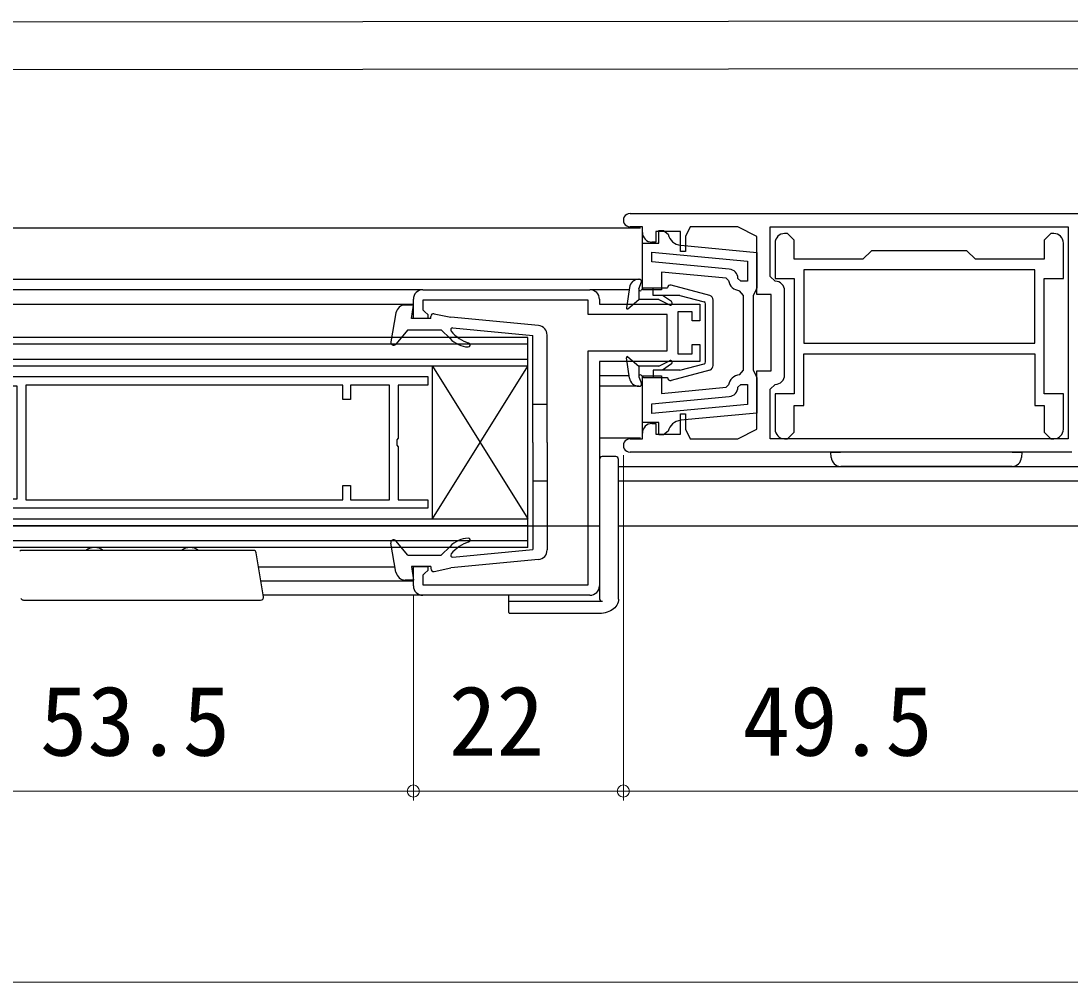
# Model space of a CAD drawing. Units: millimetres, scale not verified. Extents: x -525 to 525, y -783 to 779.
# Drawn here: x 254.9 to 364.8, y 47.6 to 148.3 of the extents above; entities that cross this region are included whole.
import ezdxf
from ezdxf.enums import TextEntityAlignment as Align

# ---------------------------------------------------------------- set-up
doc = ezdxf.new("R2010")
doc.units = ezdxf.units.MM
doc.header["$LTSCALE"] = 4
for name, color, linetype in [('0-2_YKK_11', 7, 'Continuous'), ('0-4_YKK_12', 2, 'Continuous'), ('0-5_YKK_13', 4, 'Continuous'), ('0-9_YSS_K', 3, 'Continuous')]:
    doc.layers.add(name, color=color, linetype=linetype)
doc.layers.add('0-7_YKK_D', color=6, linetype='Continuous', lineweight=18)
doc.styles.add('ＭＳ ゴシック', font='')
doc.styles.get('ＭＳ ゴシック').set_extended_font_data('MS Gothic')

msp = doc.modelspace()

# ---------------------------------------------------------------- linework, layer by layer
at = {"layer": '0-2_YKK_11'}
for p, q in [((296.996, 120.143), (314.496, 120.143)), ((334.898, 111.235), (334.898, 120.035)), ((364.998, 103.135), (318.698, 103.135)), ((314.496, 88.143), (296.996, 88.143))]:
    msp.add_line(p, q, dxfattribs=at)
for points in [[(318.698, 128.135), (375.998, 128.135), (376.998, 127.135), (376.998, 124.035), (375.198, 122.235), (374.598, 122.235), (374.598, 123.335), (365.998, 123.335), (365.998, 109.535), (367.998, 108.535), (374.598, 108.535), (374.598, 109.635), (375.198, 109.635), (375.998, 108.835), (375.998, 108.135)], [(319.998, 126.135), (319.998, 126.735), (318.698, 126.735)], [(320.998, 106.135), (321.398, 106.135), (321.398, 105.035), (323.998, 105.035), (323.998, 107.135), (324.498, 107.135), (324.498, 105.535), (324.998, 104.535), (329.998, 104.535), (331.998, 105.535), (331.998, 111.635), (333.498, 111.635), (333.498, 119.635), (331.998, 119.635), (331.998, 125.735), (329.998, 126.735), (324.998, 126.735), (324.498, 125.735), (324.498, 124.135), (323.998, 124.135), (323.998, 126.235), (321.398, 126.235), (321.398, 125.135), (320.998, 125.135)], [(333.398, 126.735), (364.598, 126.735), (364.598, 104.535), (333.398, 104.535), (333.398, 109.735), (333.898, 110.235)], [(333.898, 121.035), (333.398, 121.535), (333.398, 126.735)], [(329.021, 121.096), (328.755, 121.339), (321.999, 121.978), (321.999, 120.135), (319.999, 120.135), (319.999, 125.035), (321.699, 125.035), (321.699, 126.335), (322.199, 126.335), (322.686, 125.95)], [(363.098, 126.035), (362.798, 126.035), (362.098, 125.335), (362.098, 123.335), (354.898, 123.335), (353.998, 124.235), (343.998, 124.235), (343.098, 123.335), (335.898, 123.335), (335.898, 125.335), (335.198, 126.035), (334.898, 126.035)], [(324.004, 124.802), (331.999, 124.046), (331.999, 120.335), (331.799, 119.935), (331.599, 119.535), (331.599, 115.635), (331.599, 111.735), (331.799, 111.335), (331.999, 110.935), (331.999, 107.223), (324.004, 106.468)], [(333.898, 125.035), (333.898, 121.335), (335.898, 121.335), (335.898, 109.235), (333.898, 109.235), (333.898, 105.535)], [(364.098, 105.535), (364.098, 109.235), (362.098, 109.235), (362.098, 121.335), (364.098, 121.335), (364.098, 125.035)], [(320.999, 124.081), (330.999, 123.136), (330.999, 121.035), (330.299, 121.035), (329.999, 121.331)], [(329.093, 122.312), (320.999, 123.077), (320.999, 124.081)], [(330.155, 111.227), (330.599, 111.724), (330.599, 115.635), (330.599, 119.546), (330.155, 120.043)], [(314.296, 89.243), (314.296, 113.743), (322.596, 113.743), (322.596, 117.543), (314.296, 117.543), (314.296, 119.043), (296.996, 119.043), (296.996, 118.043), (297.196, 117.843), (297.496, 117.543), (297.496, 117.143), (295.996, 117.143), (295.996, 119.143)], [(315.496, 119.143), (315.496, 118.643), (325.996, 118.643), (325.996, 116.893), (325.196, 116.893), (325.196, 117.843), (323.696, 117.843), (323.696, 113.443), (325.196, 113.443), (325.196, 114.393), (325.996, 114.393), (325.996, 112.643), (315.496, 112.643), (315.496, 89.143)], [(334.898, 104.535), (335.198, 104.535), (335.898, 105.235), (335.898, 108.035), (336.898, 108.035), (336.898, 113.435)], [(336.898, 113.435), (361.098, 113.435), (361.098, 108.035), (362.098, 108.035), (362.098, 105.235), (362.798, 104.535), (363.098, 104.535)], [(322.686, 105.32), (322.199, 104.935), (321.699, 104.935), (321.699, 106.235), (319.999, 106.235), (319.999, 111.135), (321.999, 111.135), (321.999, 109.292), (328.755, 109.93), (329.021, 110.174)], [(329.999, 109.939), (330.299, 110.235), (330.999, 110.235), (330.999, 108.133)], [(330.999, 108.133), (320.999, 107.188), (320.999, 108.193), (329.093, 108.958)], [(318.698, 104.535), (319.998, 104.535), (319.998, 105.135)], [(295.996, 89.143), (295.996, 91.143), (297.496, 91.143), (297.496, 90.743), (297.196, 90.443), (296.996, 90.243), (296.996, 89.243), (314.296, 89.243)]]:
    msp.add_lwpolyline(points, dxfattribs=at)
for points in [[(361.098, 122.235), (336.898, 122.235), (336.898, 114.535), (361.098, 114.535)], [(242.496, 111.051), (297.496, 111.051), (297.496, 110.151), (294.396, 110.151), (294.396, 104.609), (294.276, 104.426), (294.276, 103.876), (294.396, 103.692), (294.396, 98.151), (297.496, 98.151), (297.496, 97.251), (242.496, 97.251), (242.496, 98.251), (254.496, 98.251), (254.496, 110.051), (242.496, 110.051)], [(255.396, 98.151), (288.596, 98.151), (288.596, 99.651), (289.396, 99.651), (289.396, 98.151), (293.496, 98.151), (293.496, 110.151), (289.396, 110.151), (289.396, 108.651), (288.596, 108.651), (288.596, 110.151), (255.396, 110.151)]]:
    msp.add_lwpolyline(points, close=True, dxfattribs=at)
for centre, radius, start, end in [((318.698, 127.435), 0.7, 89.99999, 270.00001), ((320.998, 126.135), 1, 180.00001, 269.99999), ((324.145, 126.295), 1.5, 193.30215, 264.6032), ((334.898, 125.035), 1, 90.00001, 179.99999), ((363.098, 125.035), 1, 0.00001, 89.99999), ((328.999, 121.316), 1, 0.81275, 84.60319), ((330.299, 121.335), 1.3, 190.58855, 263.62062), ((333.898, 120.035), 1, 0.00001, 89.99999), ((296.996, 119.143), 1, 90.00001, 179.99999), ((314.496, 119.143), 1, 0.00001, 89.99999), ((330.299, 109.935), 1.3, 96.37938, 169.41145), ((333.898, 111.235), 1, 270.00001, 359.99999), ((328.999, 109.953), 1, 275.39681, 359.18725), ((320.998, 105.135), 1, 90.00001, 179.99999), ((324.145, 104.975), 1.5, 95.3968, 166.69785), ((334.898, 105.535), 1, 180.00001, 269.99999), ((363.098, 105.535), 1, 270.00001, 359.99999), ((318.698, 103.835), 0.7, 89.99999, 270.00001), ((296.996, 89.143), 1, 180.00001, 269.99999), ((314.496, 89.143), 1, 270.00001, 359.99999)]:
    msp.add_arc(centre, radius, start, end, dxfattribs=at)
at = {"layer": '0-4_YKK_12'}
for p, q in [((377.998, 148.291), (190.498, 148.111)), ((377.998, 143.306), (190.498, 143.128)), ((179.198, 126.635), (319.798, 126.635)), ((319.998, 124.635), (319.998, 126.235)), ((179.296, 121.235), (319.617, 121.235)), ((296.869, 120.135), (201.997, 120.135)), ((318.592, 120.135), (314.623, 120.135)), ((202.997, 118.635), (295.996, 118.635)), ((307.997, 115.133), (190.997, 115.133)), ((307.997, 114.433), (190.997, 114.433)), ((307.997, 93.141), (307.997, 115.141)), ((307.997, 112.833), (190.997, 112.833)), ((307.997, 112.133), (190.997, 112.133)), ((297.997, 96.141), (307.997, 112.141)), ((297.997, 112.141), (307.997, 96.141)), ((297.997, 96.141), (297.997, 112.141)), ((318.591, 111.135), (315.496, 111.135)), ((319.616, 110.037), (315.496, 110.037)), ((319.998, 105.148), (319.999, 106.635)), ((315.496, 104.635), (319.798, 104.635)), ((317.496, 101.634), (377.998, 101.634)), ((317.496, 100.134), (368.074, 100.134)), ((307.997, 96.133), (190.997, 96.133)), ((307.997, 95.433), (190.997, 95.433)), ((307.997, 93.833), (190.997, 93.833)), ((307.997, 93.133), (190.997, 93.133)), ((279.78, 91.135), (294.064, 91.135)), ((295.996, 89.635), (280.007, 89.635)), ((297.104, 88.143), (280.265, 88.142))]:
    msp.add_line(p, q, dxfattribs=at)
at = {"layer": '0-5_YKK_13'}
for p, q in [((319.617, 121.235), (319.717, 121.235)), ((319.627, 120.239), (319.904, 120.964)), ((318.627, 120.379), (318.318, 118.25)), ((319.617, 120.185), (319.617, 119.135)), ((319.876, 120.082), (320.117, 120.335)), ((320.117, 120.335), (322.617, 120.335)), ((321.117, 119.535), (321.117, 120.335)), ((327.047, 119.535), (322.995, 120.625)), ((318.482, 118.159), (319.617, 119.135)), ((321.717, 119.135), (319.617, 119.135)), ((323.917, 119.535), (321.117, 119.535)), ((321.717, 119.135), (322.824, 118.558)), ((323.031, 118.9), (322.117, 119.535)), ((323.917, 119.535), (326.467, 118.874)), ((327.417, 112.218), (327.417, 119.052)), ((294.167, 117.72), (293.621, 114.695)), ((294.167, 117.72), (293.621, 114.695)), ((294.167, 117.72), (293.621, 114.695)), ((294.167, 117.72), (293.621, 114.695)), ((296.016, 118.542), (295.151, 118.542)), ((296.016, 118.542), (295.151, 118.542)), ((296.016, 118.542), (295.151, 118.542)), ((296.016, 118.542), (295.151, 118.542)), ((298.178, 117.635), (299.916, 117.267)), ((298.178, 117.635), (299.916, 117.267)), ((298.178, 117.635), (299.916, 117.267)), ((298.178, 117.635), (299.916, 117.267)), ((326.617, 112.59), (326.617, 118.681)), ((297.816, 117.142), (297.816, 117.342)), ((297.816, 117.142), (297.816, 117.342)), ((297.816, 117.142), (297.816, 117.342)), ((297.816, 117.142), (297.816, 117.342)), ((309.111, 116.39), (299.916, 117.267)), ((309.111, 116.39), (299.916, 117.267)), ((309.111, 116.39), (299.916, 117.267)), ((309.111, 116.39), (299.916, 117.267)), ((295.416, 115.942), (294.144, 114.447)), ((295.416, 115.942), (294.144, 114.447)), ((295.416, 115.942), (294.144, 114.447)), ((295.416, 115.942), (294.144, 114.447)), ((295.416, 115.942), (298.916, 115.942)), ((295.416, 115.942), (298.916, 115.942)), ((295.416, 115.942), (298.916, 115.942)), ((295.416, 115.942), (298.916, 115.942)), ((299.837, 115.02), (298.916, 115.942)), ((299.837, 115.02), (298.916, 115.942)), ((299.837, 115.02), (298.916, 115.942)), ((299.837, 115.02), (298.916, 115.942)), ((300.135, 116.141), (308.516, 115.342)), ((300.135, 116.141), (308.516, 115.342)), ((300.135, 116.141), (308.516, 115.342)), ((300.135, 116.141), (308.516, 115.342)), ((308.516, 104.142), (308.516, 115.342)), ((308.516, 104.142), (308.516, 115.342)), ((308.516, 104.142), (308.516, 115.342)), ((308.516, 104.142), (308.516, 115.342)), ((310.016, 104.142), (310.016, 115.394)), ((310.016, 104.142), (310.016, 115.394)), ((310.016, 104.142), (310.016, 115.394)), ((310.016, 104.142), (310.016, 115.394)), ((318.627, 110.893), (318.318, 113.023)), ((318.482, 113.113), (319.616, 112.137)), ((319.616, 112.137), (319.616, 111.087)), ((321.716, 112.137), (319.616, 112.137)), ((321.716, 112.137), (322.824, 112.713)), ((323.03, 112.371), (322.116, 111.736)), ((323.916, 111.736), (326.467, 112.397)), ((319.626, 111.033), (319.903, 110.308)), ((319.875, 111.19), (320.116, 110.937)), ((321.116, 111.737), (321.116, 110.937)), ((323.916, 111.736), (321.116, 111.737)), ((327.046, 111.736), (322.994, 110.647)), ((319.616, 110.037), (319.716, 110.037)), ((320.116, 110.937), (322.616, 110.936)), ((310.016, 108.142), (308.516, 108.142)), ((310.016, 108.142), (308.516, 108.142)), ((310.016, 108.142), (308.516, 108.142)), ((310.016, 108.142), (308.516, 108.142)), ((308.516, 104.142), (308.516, 92.942)), ((308.516, 104.142), (308.516, 92.942)), ((308.516, 104.142), (308.516, 92.942)), ((308.516, 104.142), (308.516, 92.942)), ((310.016, 104.142), (310.016, 92.889)), ((310.016, 104.142), (310.016, 92.889)), ((310.016, 104.142), (310.016, 92.889)), ((310.016, 104.142), (310.016, 92.889)), ((315.496, 102.382), (315.497, 102.382)), ((315.496, 102.365), (315.496, 100.988)), ((317.196, 102.665), (315.796, 102.665)), ((317.496, 100.988), (317.496, 102.365)), ((358.749, 103.135), (340.746, 103.135)), ((358.749, 103.135), (359.748, 103.135)), ((359.748, 103.135), (359.719, 102.582)), ((358.72, 101.635), (340.775, 101.635)), ((308.516, 100.142), (310.016, 100.142)), ((308.516, 100.142), (310.016, 100.142)), ((308.516, 100.142), (310.016, 100.142)), ((308.516, 100.142), (310.016, 100.142)), ((315.496, 100.988), (315.496, 100.948)), ((317.496, 100.948), (317.496, 100.988)), ((294.167, 90.564), (293.621, 93.588)), ((294.167, 90.564), (293.621, 93.588)), ((294.167, 90.564), (293.621, 93.588)), ((294.167, 90.564), (293.621, 93.588)), ((295.416, 92.342), (294.144, 93.836)), ((295.416, 92.342), (294.144, 93.836)), ((295.416, 92.342), (294.144, 93.836)), ((295.416, 92.342), (294.144, 93.836)), ((279.248, 92.841), (254.97, 92.841)), ((280.289, 87.989), (279.544, 92.589)), ((295.416, 92.342), (298.916, 92.342)), ((295.416, 92.342), (298.916, 92.342)), ((295.416, 92.342), (298.916, 92.342)), ((295.416, 92.342), (298.916, 92.342)), ((299.837, 93.263), (298.916, 92.342)), ((299.837, 93.263), (298.916, 92.342)), ((299.837, 93.263), (298.916, 92.342)), ((299.837, 93.263), (298.916, 92.342)), ((300.135, 92.143), (308.516, 92.942)), ((300.135, 92.143), (308.516, 92.942)), ((300.135, 92.143), (308.516, 92.942)), ((300.135, 92.143), (308.516, 92.942)), ((309.111, 91.893), (299.916, 91.017)), ((309.111, 91.893), (299.916, 91.017)), ((309.111, 91.893), (299.916, 91.017)), ((309.111, 91.893), (299.916, 91.017)), ((297.816, 91.142), (297.816, 90.942)), ((297.816, 91.142), (297.816, 90.942)), ((297.816, 91.142), (297.816, 90.942)), ((297.816, 91.142), (297.816, 90.942)), ((298.178, 90.648), (299.916, 91.017)), ((298.178, 90.648), (299.916, 91.017)), ((298.178, 90.648), (299.916, 91.017)), ((298.178, 90.648), (299.916, 91.017)), ((296.016, 89.742), (295.151, 89.742)), ((296.016, 89.742), (295.151, 89.742)), ((296.016, 89.742), (295.151, 89.742)), ((296.016, 89.742), (295.151, 89.742)), ((305.996, 86.331), (305.996, 88.143)), ((315.496, 87.94), (315.496, 87.745)), ((317.496, 87.745), (317.496, 87.94)), ((255.146, 87.641), (279.993, 87.641)), ((305.996, 87.533), (315.796, 87.533)), ((315.496, 86.243), (306.084, 86.243))]:
    msp.add_line(p, q, dxfattribs=at)
for points in [[(297.816, 117.142), (295.816, 117.142), (296.016, 118.542)], [(297.816, 117.142), (295.816, 117.142), (296.016, 118.542)], [(297.816, 117.142), (295.816, 117.142), (296.016, 118.542)], [(297.816, 117.142), (295.816, 117.142), (296.016, 118.542)], [(339.777, 102.582), (339.748, 103.135), (340.746, 103.135)], [(315.496, 100.948), (315.496, 97.624), (315.496, 87.94)], [(317.496, 87.94), (317.496, 97.624), (317.496, 100.948)], [(297.816, 91.142), (295.816, 91.142), (296.016, 89.742)], [(297.816, 91.142), (295.816, 91.142), (296.016, 89.742)], [(297.816, 91.142), (295.816, 91.142), (296.016, 89.742)], [(297.816, 91.142), (295.816, 91.142), (296.016, 89.742)], [(317.496, 87.745), (317.485, 87.581), (317.449, 87.419), (317.392, 87.262), (317.313, 87.112), (317.214, 86.971), (317.097, 86.84), (316.964, 86.72), (316.815, 86.612), (316.652, 86.516), (316.478, 86.434), (316.294, 86.366), (316.102, 86.313), (315.904, 86.274), (315.701, 86.251), (315.496, 86.243)]]:
    msp.add_lwpolyline(points, dxfattribs=at)
for centre, radius, start, end in [((319.617, 120.235), 1, 90, 171.73412), ((319.717, 121.035), 0.2, 339.09539, 90), ((319.767, 120.185), 0.15, 159.09539, 316.39718), ((322.917, 120.335), 0.3, 74.94377, 180), ((322.917, 118.736), 0.2, 242.4873, 55.20668), ((326.417, 118.681), 0.2, 0.00051, 75.47049), ((326.917, 119.052), 0.5, 0.00051, 74.94377), ((295.151, 117.542), 1, 90, 169.75533), ((295.151, 117.542), 1, 90, 169.75533), ((295.151, 117.542), 1, 90, 169.75533), ((295.151, 117.542), 1, 90, 169.75533), ((298.116, 117.342), 0.3, 78.02728, 180), ((298.116, 117.342), 0.3, 78.02728, 180), ((298.116, 117.342), 0.3, 78.02728, 180), ((298.116, 117.342), 0.3, 78.02728, 180), ((318.417, 118.235), 0.1, 171.73412, 310.69245), ((300.116, 115.942), 0.2, 85.91092, 219.15988), ((300.116, 115.942), 0.2, 85.91092, 219.15988), ((300.116, 115.942), 0.2, 85.91092, 219.15988), ((300.116, 115.942), 0.2, 85.91092, 219.15988), ((303.062, 118.341), 4, 219.15988, 251.91452), ((303.062, 118.341), 4, 219.15988, 251.91452), ((303.062, 118.341), 4, 219.15988, 251.91452), ((303.062, 118.341), 4, 219.15988, 251.91452), ((309.016, 115.394), 1, 0, 84.55354), ((309.016, 115.394), 1, 0, 84.55354), ((309.016, 115.394), 1, 0, 84.55354), ((309.016, 115.394), 1, 0, 84.55354), ((293.916, 114.642), 0.3, 169.75533, 319.60725), ((293.916, 114.642), 0.3, 169.75533, 319.60725), ((293.916, 114.642), 0.3, 169.75533, 319.60725), ((293.916, 114.642), 0.3, 169.75533, 319.60725), ((301.959, 117.142), 3, 225, 265.90396), ((301.959, 117.142), 3, 225, 265.90396), ((301.959, 117.142), 3, 225, 265.90396), ((301.959, 117.142), 3, 225, 265.90396), ((301.759, 114.349), 0.2, 265.90396, 71.91452), ((301.759, 114.349), 0.2, 265.90396, 71.91452), ((301.759, 114.349), 0.2, 265.90396, 71.91452), ((301.759, 114.349), 0.2, 265.90396, 71.91452), ((318.417, 113.037), 0.1, 49.29726, 188.2556), ((322.916, 112.536), 0.2, 304.78303, 117.50241), ((326.417, 112.59), 0.2, 284.51597, 0.00051), ((326.916, 112.219), 0.5, 285.04595, 359.9892), ((319.766, 111.087), 0.15, 43.59253, 200.89433), ((319.616, 111.037), 1, 188.2556, 269.98971), ((319.716, 110.237), 0.2, 269.98971, 20.89433), ((322.916, 110.936), 0.3, 179.98971, 285.04595), ((315.796, 102.365), 0.3, 90, 180), ((317.196, 102.365), 0.3, 360, 90), ((340.775, 102.635), 1, 183, 270), ((358.72, 102.635), 1, 270, 357), ((293.916, 93.642), 0.3, 40.39275, 190.24467), ((293.916, 93.642), 0.3, 40.39275, 190.24467), ((293.916, 93.642), 0.3, 40.39275, 190.24467), ((293.916, 93.642), 0.3, 40.39275, 190.24467), ((301.959, 91.142), 3, 94.09604, 135), ((301.959, 91.142), 3, 94.09604, 135), ((301.959, 91.142), 3, 94.09604, 135), ((301.959, 91.142), 3, 94.09604, 135), ((303.062, 89.942), 4, 108.08548, 140.84012), ((303.062, 89.942), 4, 108.08548, 140.84012), ((303.062, 89.942), 4, 108.08548, 140.84012), ((303.062, 89.942), 4, 108.08548, 140.84012), ((301.759, 93.935), 0.2, 288.08548, 94.09604), ((301.759, 93.935), 0.2, 288.08548, 94.09604), ((301.759, 93.935), 0.2, 288.08548, 94.09604), ((301.759, 93.935), 0.2, 288.08548, 94.09604), ((254.97, 92.541), 0.3, 90, 135), ((262.596, 91.641), 1.5, 53.1301, 126.8699), ((272.596, 91.641), 1.5, 53.1301, 126.8699), ((279.248, 92.541), 0.3, 9.2, 90), ((300.116, 92.342), 0.2, 140.84012, 274.08908), ((300.116, 92.342), 0.2, 140.84012, 274.08908), ((300.116, 92.342), 0.2, 140.84012, 274.08908), ((300.116, 92.342), 0.2, 140.84012, 274.08908), ((309.016, 92.889), 1, 275.44646, 0), ((309.016, 92.889), 1, 275.44646, 0), ((309.016, 92.889), 1, 275.44646, 0), ((309.016, 92.889), 1, 275.44646, 0), ((295.151, 90.742), 1, 190.24467, 270), ((295.151, 90.742), 1, 190.24467, 270), ((295.151, 90.742), 1, 190.24467, 270), ((295.151, 90.742), 1, 190.24467, 270), ((298.116, 90.942), 0.3, 180, 281.97272), ((298.116, 90.942), 0.3, 180, 281.97272), ((298.116, 90.942), 0.3, 180, 281.97272), ((298.116, 90.942), 0.3, 180, 281.97272), ((279.993, 87.941), 0.3, 270, 9.2), ((255.146, 87.941), 0.3, 210, 270), ((315.759, 87.798), 0.268, 191.42175, 278.04947)]:
    msp.add_arc(centre, radius, start, end, dxfattribs=at)
msp.add_ellipse((306.296, 86.543), major_axis=(-0.277, -0.277), ratio=0.414214, start_param=5.8904862, end_param=6.6758844, dxfattribs=at)
at = {"layer": '0-7_YKK_D'}
for p, q in [((317.998, 102.835), (317.998, 66.641)), ((295.996, 88.143), (295.996, 66.641)), ((295.996, 85.143), (295.996, 66.641)), ((317.998, 85.145), (317.998, 66.641)), ((295.996, 67.641), (242.496, 67.641)), ((317.998, 67.641), (295.996, 67.641)), ((317.998, 67.641), (367.498, 67.641)), ((-48, 47.641), (370.998, 47.641)), ((381.498, 47.641), (363.311, 47.641))]:
    msp.add_line(p, q, dxfattribs=at)
for centre in [(295.996, 67.641), (295.996, 67.641), (317.998, 67.641), (317.998, 67.641)]:
    msp.add_circle(centre, 0.637, dxfattribs=at)
at = {"layer": '0-9_YSS_K'}
for p, q in [((220.872, 95.433), (315.496, 95.433)), ((317.496, 95.433), (381.498, 95.433))]:
    msp.add_line(p, q, dxfattribs=at)

# ---------------------------------------------------------------- texts
at = {"layer": '0-7_YKK_D', "style": 'ＭＳ ゴシック'}
for s, p in [('53.5', (256.86, 69.141)), ('22', (299.724, 69.141)), ('49.5', (330.475, 69.141))]:
    msp.add_text(s, height=7.331, dxfattribs=at).set_placement(p, align=Align.BOTTOM_LEFT)

doc.saveas('drawing.dxf')
